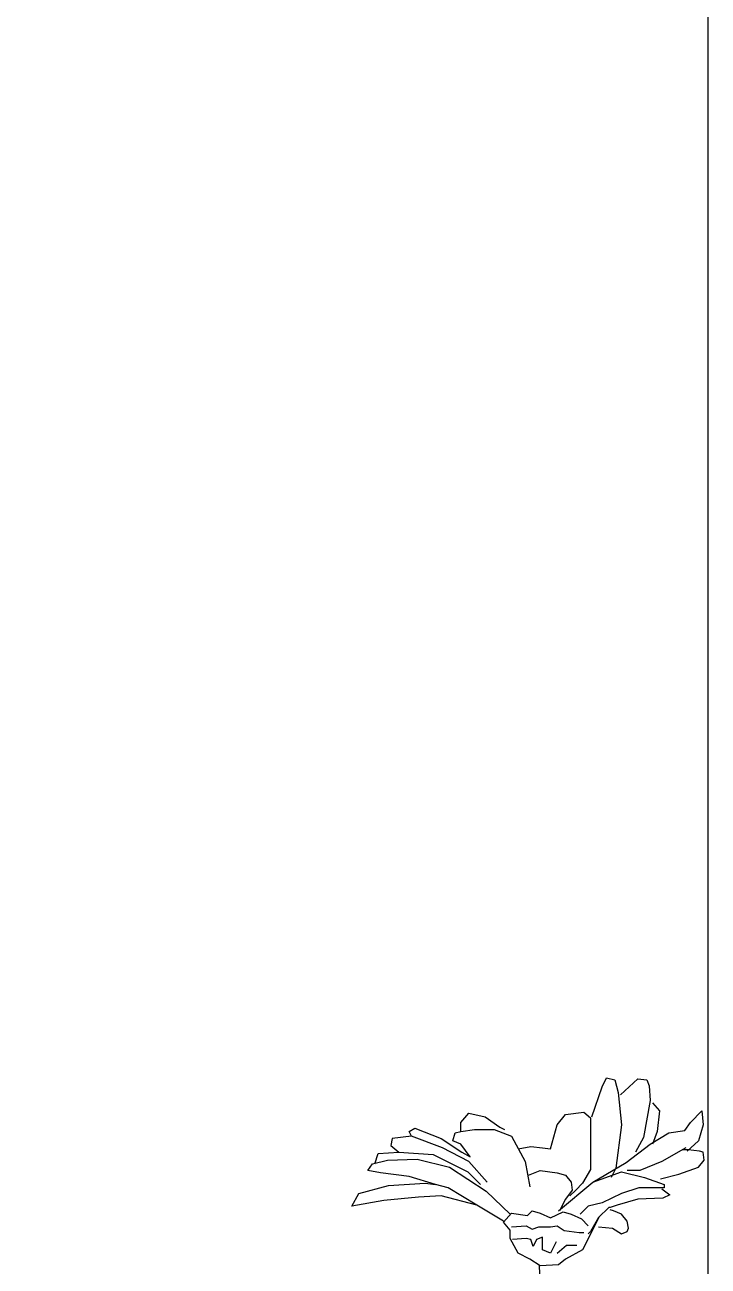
# Model space of a CAD drawing. Extents: x 363 to 3402, y 2599 to 6452.
# Drawn here: x 1388 to 1505.3, y 4558.5 to 4771.6 of the extents above; entities that cross this region are included whole.
import ezdxf

# ---------------------------------------------------------------- set-up
doc = ezdxf.new("R2010")
doc.units = 0
doc.header["$LTSCALE"] = 10
doc.header["$MEASUREMENT"] = 0
for name, color, linetype in [('3', 3, 'CONTINUOUS'), ('7', 7, 'CONTINUOUS'), ('TEXT', 3, 'CONTINUOUS')]:
    doc.layers.add(name, color=color, linetype=linetype)

msp = doc.modelspace()

# ---------------------------------------------------------------- linework, layer by layer
at = {"layer": '3'}
for points in [[(1471.51, 4565.25), (1474.07, 4565.45), (1475.06, 4564.86), (1476.24, 4565.25), (1478.21, 4565.25), (1479.4, 4565.45), (1480.58, 4564.66), (1483.14, 4564.27), (1483.93, 4564.27)], [(1479.2, 4562.7), (1478.21, 4560.73), (1476.83, 4561.32), (1476.83, 4563.48), (1475.85, 4563.09), (1475.26, 4561.91), (1474.86, 4563.09), (1474.07, 4563.29), (1471.71, 4563.09)], [(1479.4, 4560.73), (1480.97, 4562.1), (1482.75, 4562.1)]]:
    msp.add_lwpolyline(points, dxfattribs=at)
at = {"layer": '7'}
for points in [[(1485.31, 4584.17), (1487.08, 4589.29), (1487.87, 4590.86), (1489.25, 4590.47), (1489.84, 4588.3), (1490.44, 4582.79), (1489.45, 4575.31), (1488.66, 4573.73)], [(1490.24, 4587.91), (1493.2, 4590.67), (1494.77, 4590.47), (1495.17, 4589.49), (1495.37, 4586.93), (1494.18, 4580.62), (1492.8, 4578.06)], [(1495.76, 4586.53), (1496.94, 4585.15), (1496.55, 4581.61), (1495.76, 4579.44)], [(1464.41, 4577.27), (1462.83, 4579.44), (1461.45, 4580.03), (1461.85, 4581.41), (1462.83, 4581.61), (1462.83, 4583.18), (1464.22, 4584.76), (1466.98, 4584.17), (1469.54, 4582.4), (1470.33, 4582)], [(1472.69, 4578.65), (1474.86, 4579.05), (1476.83, 4578.85), (1478.21, 4578.65), (1479.4, 4582.79), (1480.78, 4584.56), (1483.93, 4584.96), (1485.11, 4583.97), (1485.11, 4575.11), (1483.73, 4572.74), (1482.55, 4571.56), (1481.56, 4570.58)], [(1479.59, 4568.02), (1485.51, 4572.94), (1491.22, 4576.29), (1495.37, 4579.44), (1498.52, 4581.41), (1501.28, 4581.8), (1502.27, 4583.18), (1504.24, 4585.15), (1504.43, 4582.79), (1503.65, 4580.03), (1501.67, 4578.26)], [(1454.36, 4580.82), (1453.96, 4581.61), (1454.95, 4582.2), (1459.48, 4580.43), (1463.03, 4578.06), (1464.41, 4577.27)], [(1462.83, 4581.61), (1465.2, 4582), (1468.55, 4582), (1471.51, 4580.82), (1473.88, 4576.49), (1474.66, 4572.15)], [(1467.37, 4572.94), (1464.22, 4576.49), (1459.68, 4578.85), (1454.36, 4580.82), (1451.01, 4580.43), (1450.81, 4579.24), (1452.19, 4578.06)], [(1448.05, 4576.09), (1448.64, 4577.87), (1452.19, 4578.06), (1458.1, 4577.67), (1464.02, 4574.71), (1466.19, 4572.55)], [(1501.48, 4578.85), (1497.34, 4576.49), (1493.59, 4574.91), (1491.42, 4574.91)], [(1497.14, 4573.53), (1500.29, 4574.32), (1503.65, 4575.5), (1504.63, 4576.68), (1504.43, 4578.06), (1503.84, 4578.26), (1501.87, 4578.46), (1500.89, 4578.46)], [(1465.6, 4569), (1460.67, 4571.96), (1458.5, 4572.55), (1453.96, 4573.93), (1449.03, 4574.52), (1446.87, 4574.91), (1447.65, 4576.09), (1450.22, 4576.68), (1455.34, 4576.88), (1460.86, 4575.5), (1467.17, 4571.37), (1471.31, 4567.43)], [(1474.47, 4574.12), (1476.44, 4574.91), (1479.4, 4574.52), (1480.78, 4574.12), (1481.76, 4572.94), (1481.96, 4571.56), (1480.78, 4569.99), (1479.79, 4568.02)], [(1485.51, 4572.94), (1490.44, 4574.71), (1494.38, 4573.73), (1497.73, 4572.55), (1497.73, 4571.96), (1493.39, 4571.96), (1490.44, 4570.97), (1487.08, 4569.4), (1484.72, 4568.81), (1483.34, 4567.43)], [(1470.13, 4566.25), (1465.6, 4569), (1459.48, 4570.58), (1455.54, 4570.38), (1449.63, 4569.79), (1444.11, 4568.81), (1445.29, 4570.97), (1450.41, 4572.35), (1456.72, 4572.74), (1458.5, 4572.55)], [(1497.34, 4571.76), (1498.72, 4570.78), (1497.53, 4570.18), (1493.2, 4569.99), (1489.65, 4569), (1488.46, 4568.61), (1488.27, 4568.61), (1486.49, 4566.84), (1485.11, 4564.47), (1484.72, 4564.08)], [(1470.13, 4566.04), (1471.51, 4567.62), (1474.27, 4567.23), (1475.06, 4568.01), (1476.44, 4567.62), (1478.21, 4566.83), (1480.38, 4567.82), (1481.76, 4567.42), (1483.54, 4566.63), (1484.72, 4565.45)], [(1486.5, 4566.84), (1483.73, 4561.32), (1480.78, 4559.74), (1479.59, 4558.76), (1476.44, 4558.56), (1474.67, 4559.74), (1472.69, 4560.73), (1471.31, 4563.29), (1471.31, 4564.67), (1470.15, 4566.06)], [(1486.49, 4565.26), (1488.86, 4565.06), (1490.44, 4564.08), (1491.42, 4564.47), (1491.62, 4565.06), (1491.42, 4566.25), (1490.44, 4567.43), (1489.06, 4568.02), (1488.46, 4568.21)], [(1476.3, 4558.74), (1476.58, 4550.49), (1475.2, 4540.86), (1469.69, 4522.43), (1464.74, 4506.47), (1462.53, 4498.77)]]:
    msp.add_lwpolyline(points, dxfattribs=at)
at = {"layer": 'TEXT'}
msp.add_lwpolyline([(1505.3, 3403.89), (1505.3, 6165.04), (1387.96, 6165.04)], dxfattribs=at)

doc.saveas('drawing.dxf')
